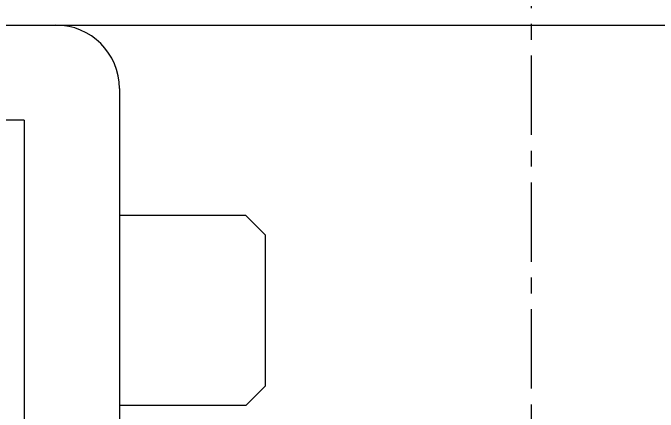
# Model space of a CAD drawing. Extents: x 8 to 293, y -214 to 82.
# Drawn here: x 72.3 to 82.47, y -78.12 to -71.83 of the extents above; entities that cross this region are included whole.
import ezdxf

# ---------------------------------------------------------------- set-up
doc = ezdxf.new("R2010")
doc.units = 0
doc.linetypes.add('CENTER', pattern=[2, 1.25, -0.25, 0.25, -0.25])
doc.layers.get('0').update_dxf_attribs({"linetype": 'CONTINUOUS'})
doc.layers.add('CENTER', color=1, linetype='CENTER')

msp = doc.modelspace()

# ---------------------------------------------------------------- linework, layer by layer
at = {"color": 7, "linetype": 'CONTINUOUS'}
for p, q in [((64.476, -72.019), (96.476, -72.019)), ((73.976, -73.019), (73.976, -80.019)), ((72.476, -73.519), (70.976, -73.519)), ((72.476, -73.519), (72.476, -74.519)), ((72.476, -74.519), (72.476, -81.519)), ((75.97, -75.019), (73.976, -75.019)), ((76.276, -75.326), (75.97, -75.019)), ((76.276, -75.326), (76.276, -77.713)), ((76.276, -77.713), (75.97, -78.019)), ((75.97, -78.019), (73.976, -78.019))]:
    msp.add_line(p, q, dxfattribs=at)
msp.add_arc((72.976, -73.019), 1, 0, 90, dxfattribs=at)
at = {"layer": 'CENTER', "color": 1, "linetype": 'CENTER'}
msp.add_line((80.476, -167.751), (80.476, -16.421), dxfattribs=at)

doc.saveas('drawing.dxf')
